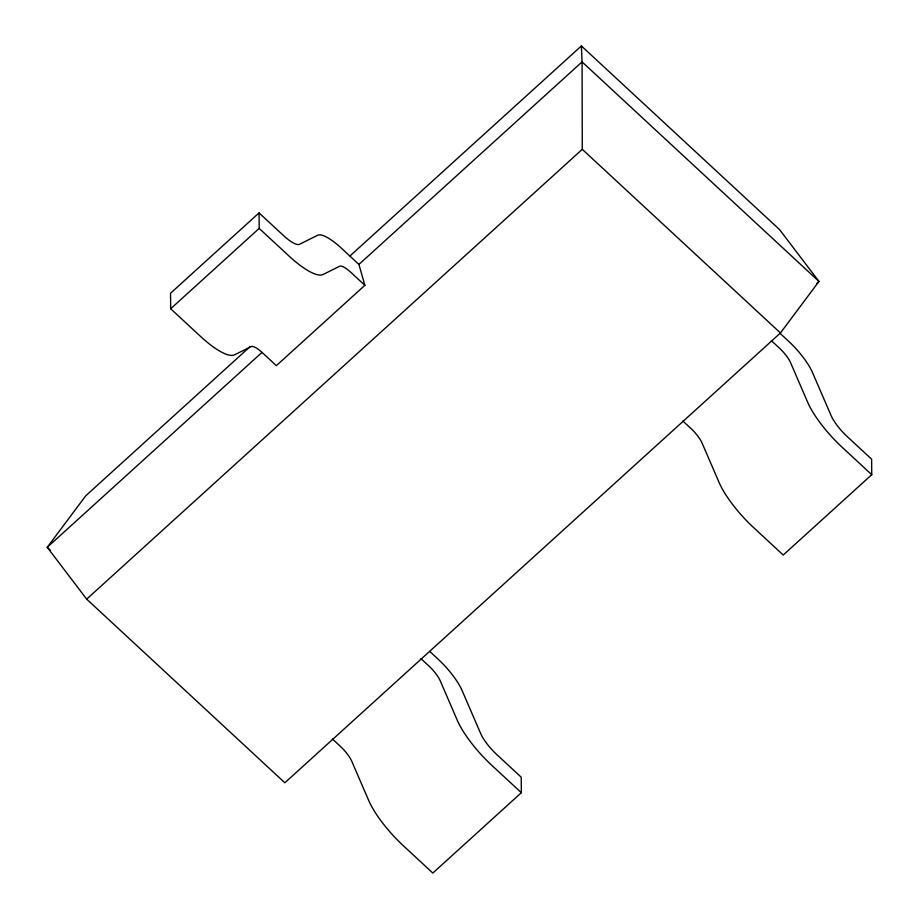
<?xml version="1.0" encoding="UTF-8"?>
<svg xmlns="http://www.w3.org/2000/svg" width="919" height="919" viewBox="0 0 919 919"><rect width="100%" height="100%" fill="white"/><g stroke="black" fill="none" stroke-linecap="round" stroke-linejoin="round"><path stroke-width="1.38" d="M250.267 346.463L85.777 495.766L47.248 547.299L86.673 599.142L284.844 782.781L780.449 332.965L818.967 281.432L779.553 229.589L581.382 45.95L350.024 255.93M259.055 212.898L170.532 293.241L170.67 308.75L200.308 336.216A52.59 14.624 47.8 0 0 234.517 354.849L251.14 346.578A17.22 4.79 47.8 0 1 262.34 352.678L276.343 365.659L364.866 285.315L358.915 264.431L341.477 248.256A36.668 10.189 47.8 0 0 317.629 235.275L299.491 244.293A24.445 6.801 47.8 0 1 283.592 235.632L259.055 212.898L259.192 228.406L288.83 255.873A52.59 14.624 47.8 0 0 323.04 274.505L339.662 266.246A17.22 4.79 47.8 0 1 350.863 272.346L364.866 285.315M170.67 308.75L259.192 228.406M261.904 352.482L47.248 547.299L50.407 550.217M358.915 264.431L582.072 61.895L581.382 45.95M86.673 599.142L582.278 149.326L582.072 61.895L818.967 281.432L816.888 283.328M429.862 651.525L438.076 659.141A36.668 10.189 47.8 0 1 462.085 690.502L480.671 733.557A24.445 6.801 47.8 0 0 496.685 754.465L521.211 777.198L521.349 792.706L432.826 873.05L403.188 845.572A52.59 14.624 47.8 0 1 368.749 800.598L351.713 761.139A17.22 4.79 47.8 0 0 340.432 746.412L332.437 738.991M780.254 333.517L788.468 341.121A36.668 10.189 47.8 0 1 812.476 372.482L831.075 415.537A24.445 6.801 47.8 0 0 847.077 436.445L871.614 459.19L871.752 474.686L783.229 555.03L753.58 527.563A52.59 14.624 47.8 0 1 719.14 482.578L702.105 443.119A17.22 4.79 47.8 0 0 690.835 428.392L682.828 420.982M582.278 149.326L780.449 332.965M771.351 340.639L779.346 348.048A17.22 4.79 47.8 0 1 790.627 362.787L807.663 402.235A52.59 14.624 47.8 0 0 842.103 447.22L871.752 474.686M420.948 658.659L428.955 666.068A17.22 4.79 47.8 0 1 440.235 680.795L457.271 720.255A52.59 14.624 47.8 0 0 491.699 765.24L521.349 792.706"/></g></svg>
